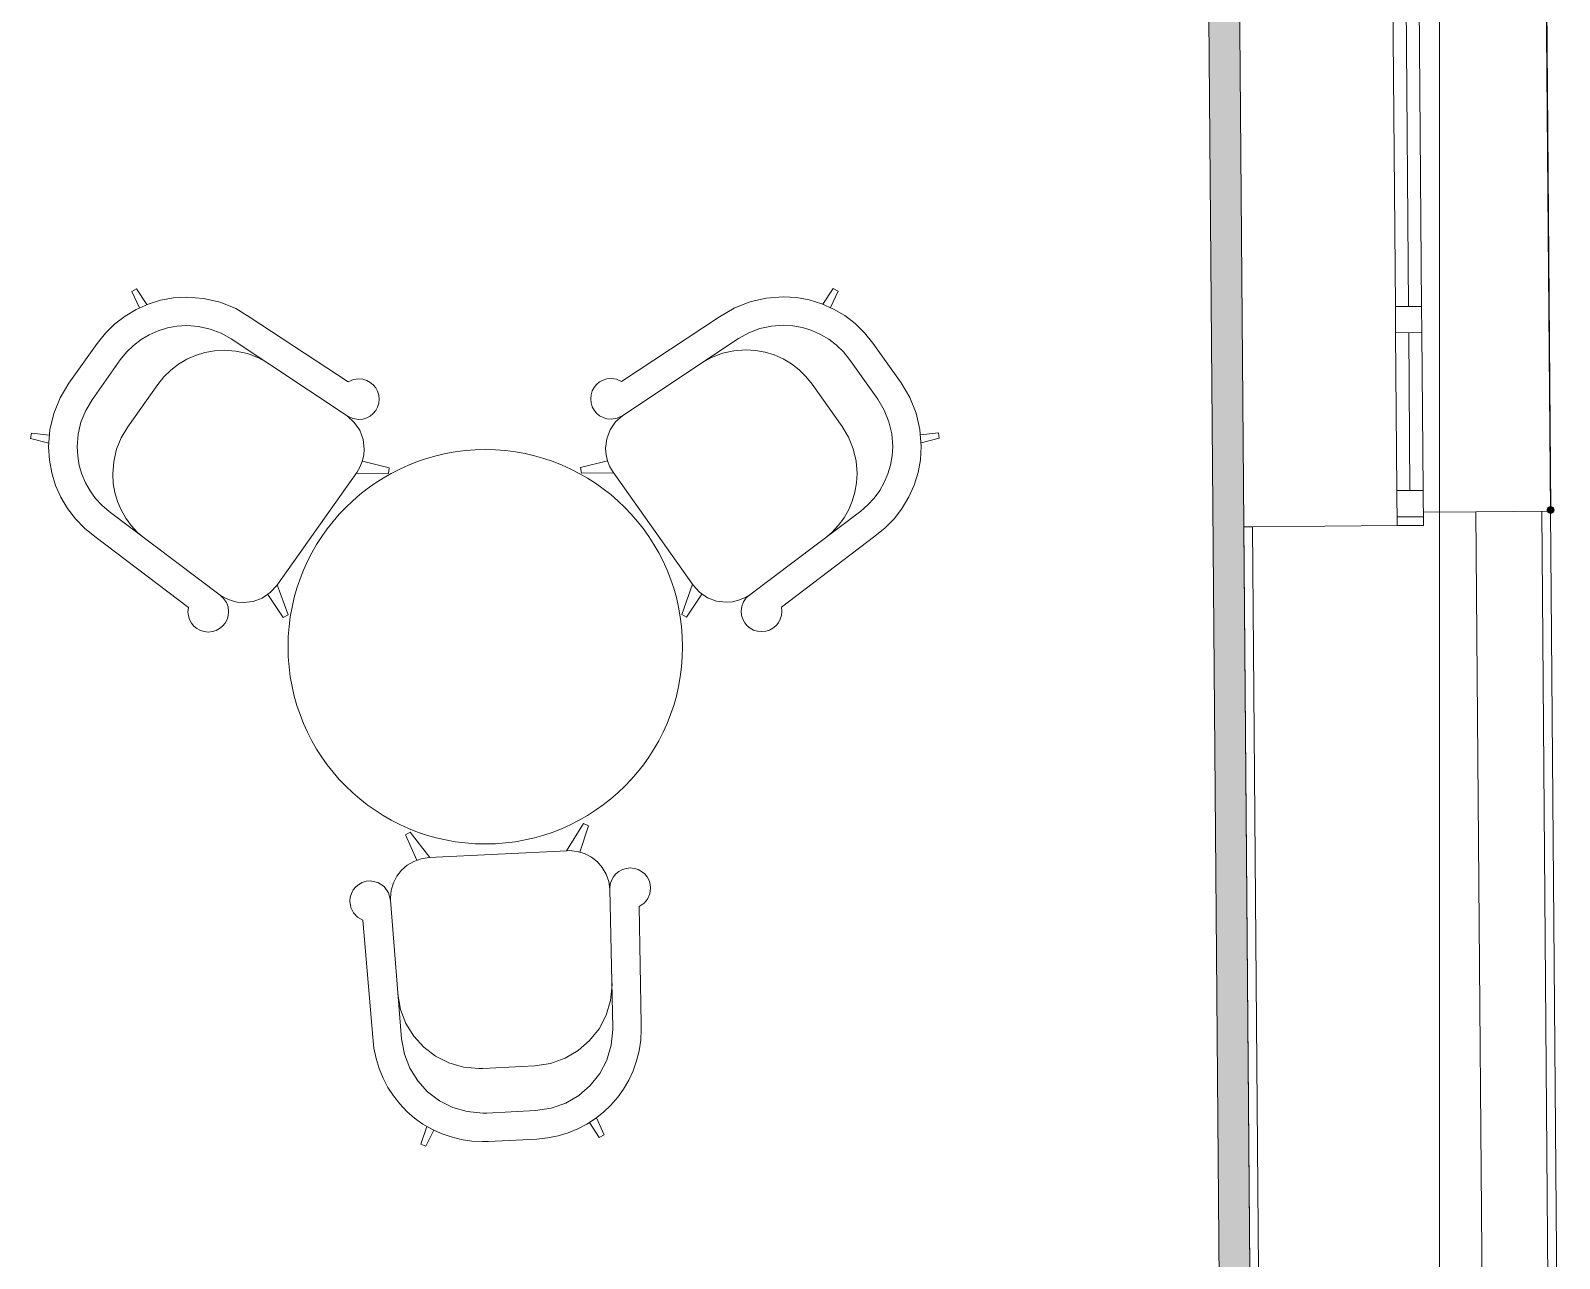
# Model space of a CAD drawing. Header units: millimetres. Extents: x 0 to 1189, y 0 to 841.
# Drawn here: x 825.03 to 859.91, y 571.19 to 599.21 of the extents above; entities that cross this region are included whole.
import ezdxf

# ---------------------------------------------------------------- set-up
doc = ezdxf.new("R2010")
doc.units = ezdxf.units.MM

msp = doc.modelspace()

# ---------------------------------------------------------------- hatches: boundary and pattern name
at = {"true_color": 0xf1d696}
h = msp.add_hatch(color=41, dxfattribs=at)
h.dxf.hatch_style = 2
h.paths.add_polyline_path([(852.566303, 605.132695), (853.041303, 546.479606), (852.341302, 546.476606), (851.866301, 605.126695)])
h = msp.add_hatch(color=7)
h.dxf.hatch_style = 2
h.paths.add_polyline_path([(859.702313, 588.36467), (859.638751, 588.338232), (859.612313, 588.274669), (859.638751, 588.211107), (859.702313, 588.184669), (859.712313, 588.184669), (859.775876, 588.211107), (859.802314, 588.274669), (859.775876, 588.338232), (859.712313, 588.36467)])

# ---------------------------------------------------------------- linework, layer by layer
at = {"color": 7, "lineweight": 0}
for points in [[(857.17331, 251.095154), (857.17331, 721.485873)], [(853.041303, 546.479606), (852.561303, 605.832696)], [(859.563313, 605.544696), (859.703313, 588.244669)], [(859.702313, 588.274669), (859.563313, 605.544696)], [(859.572313, 605.574696), (859.712313, 588.274669)], [(851.866301, 605.126695), (852.341302, 546.476606)], [(856.165308, 592.916677), (856.101308, 600.815689)], [(856.401308, 600.818689), (856.465308, 592.918677)], [(856.701309, 600.820689), (856.765309, 592.921677)], [(856.165308, 592.916677), (856.765309, 592.921677)], [(856.170308, 592.316676), (856.165308, 592.916677)], [(856.165308, 592.916677), (856.170308, 592.316676)], [(856.765309, 592.921677), (856.770309, 592.321676)], [(856.770309, 592.321676), (856.765309, 592.921677)], [(856.770309, 592.321676), (856.170308, 592.316676)], [(856.199308, 588.71667), (856.170308, 592.316676)], [(856.470308, 592.318676), (856.499309, 588.71867)], [(856.770309, 592.321676), (856.799309, 588.72167)], [(856.799309, 588.72167), (856.199308, 588.71667)], [(856.199308, 588.71667), (856.206308, 587.916669)], [(856.199308, 588.71667), (856.206308, 587.916669)], [(856.806309, 587.921669), (856.799309, 588.72167)], [(856.806309, 587.921669), (856.799309, 588.72167)], [(856.204308, 588.116669), (856.804309, 588.121669)], [(858.003311, 588.230669), (856.803309, 588.221669)], [(859.703313, 588.244669), (858.003311, 588.230669)], [(858.003311, 588.230669), (858.208311, 562.871631)], [(859.708313, 562.883631), (859.503313, 588.243669)], [(859.908314, 562.885631), (859.703313, 588.244669)], [(852.906303, 587.889669), (852.706303, 587.888669)], [(852.706303, 587.888669), (852.904303, 563.378631)], [(856.206308, 587.916669), (852.906303, 587.889669)], [(852.906303, 587.889669), (853.104303, 563.380631)], [(856.206308, 587.916669), (856.806309, 587.921669)], [(856.206308, 587.916669), (856.806309, 587.921669)]]:
    msp.add_lwpolyline(points, dxfattribs=at)
at = {"color": 253, "lineweight": 0, "true_color": 0x999999}
for points in [[(827.336264, 593.257677), (827.448264, 593.317677)], [(827.448264, 593.317677), (827.683265, 592.961677)], [(843.341288, 593.325677), (843.106288, 592.970677)], [(843.453289, 593.265677), (843.341288, 593.325677)], [(826.546263, 592.074675), (826.73573, 592.31049), (826.949748, 592.519692), (827.185492, 592.700791), (827.440139, 592.852301), (827.710864, 592.972733), (827.994843, 593.060599), (828.289252, 593.114409), (828.591266, 593.132677), (828.977579, 593.102817), (829.352267, 593.014552), (829.708955, 592.869848), (830.041268, 592.670676)], [(827.512264, 592.887676), (827.336264, 593.257677)], [(840.748284, 592.679676), (841.080597, 592.87827), (841.437286, 593.022677), (841.811974, 593.110833), (842.198287, 593.140677), (842.500301, 593.122452), (842.794709, 593.068755), (843.078688, 592.98105), (843.349413, 592.860801), (843.60406, 592.709475), (843.839805, 592.528535), (844.053823, 592.319447), (844.24329, 592.083675)], [(843.277288, 592.896677), (843.453289, 593.265677)], [(830.041268, 592.670676), (832.278272, 591.199674)], [(840.748284, 592.679676), (838.511281, 591.207674)], [(827.076264, 591.697675), (827.216584, 591.87262), (827.375139, 592.027738), (827.549819, 592.161949), (827.738515, 592.274176), (827.939116, 592.36334), (828.149515, 592.428363), (828.367601, 592.468168), (828.591266, 592.481676), (828.860579, 592.462004), (829.122767, 592.403801), (829.373705, 592.308285), (829.609267, 592.176675)], [(841.180285, 592.185675), (841.415848, 592.317129), (841.666786, 592.412301), (841.928974, 592.47016), (842.198287, 592.489676), (842.421951, 592.47617), (842.640037, 592.436379), (842.850436, 592.371393), (843.051038, 592.282301), (843.239734, 592.170193), (843.414414, 592.03616), (843.572968, 591.88129), (843.713289, 591.706675)], [(825.902262, 591.165674), (826.546263, 592.074675)], [(827.930265, 591.137674), (828.070585, 591.312289), (828.22914, 591.467159), (828.40382, 591.601192), (828.592516, 591.7133), (828.793118, 591.802392), (829.003517, 591.867378), (829.221603, 591.907169), (829.445267, 591.920675), (829.714596, 591.901019), (829.976893, 591.842925), (830.228128, 591.747706), (830.464269, 591.616675)], [(829.609267, 592.176675), (832.250271, 590.423673)], [(841.180285, 592.185675), (838.539281, 590.431673)], [(840.325284, 591.624675), (840.561425, 591.756284), (840.81266, 591.8518), (841.074957, 591.910003), (841.344285, 591.929675), (841.56795, 591.916167), (841.786036, 591.876362), (841.996435, 591.811339), (842.197037, 591.722175), (842.385732, 591.609948), (842.560412, 591.475737), (842.718967, 591.320619), (842.859288, 591.145674)], [(844.887291, 591.174674), (844.24329, 592.083675)], [(826.433263, 590.790673), (827.076264, 591.697675)], [(844.35629, 590.799673), (843.713289, 591.706675)], [(832.278272, 591.199674), (832.393772, 591.249674), (832.518272, 591.266674), (832.61171, 591.257235), (832.698772, 591.230158), (832.777585, 591.187309), (832.846272, 591.130549), (832.90296, 591.061742), (832.945773, 590.982752), (832.972835, 590.895441), (832.982273, 590.801673), (832.972835, 590.708236), (832.945773, 590.621173), (832.90296, 590.54236), (832.846272, 590.473673), (832.777585, 590.416985), (832.698772, 590.374173), (832.61171, 590.34711), (832.518272, 590.337673), (832.377522, 590.359673), (832.250271, 590.423673)], [(838.539281, 590.431673), (838.412031, 590.368548), (838.271281, 590.346673), (838.177843, 590.35611), (838.09078, 590.383173), (838.011968, 590.425985), (837.94328, 590.482673), (837.886593, 590.55136), (837.84378, 590.630173), (837.816717, 590.717236), (837.80728, 590.810673), (837.816717, 590.904111), (837.84378, 590.991174), (837.886593, 591.069986), (837.94328, 591.138674), (838.011968, 591.195361), (838.09078, 591.238174), (838.177843, 591.265237), (838.271281, 591.274674), (838.395406, 591.257674), (838.511281, 591.207674)], [(826.498263, 587.670669), (826.262491, 587.860179), (826.053403, 588.07431), (825.872463, 588.310214), (825.721137, 588.565045), (825.600888, 588.835954), (825.513183, 589.120093), (825.459486, 589.414615), (825.441261, 589.716672), (825.471105, 590.102407), (825.559261, 590.476798), (825.703668, 590.833376), (825.902262, 591.165674)], [(827.245264, 590.170672), (827.930265, 591.137674)], [(843.544289, 590.179672), (842.859288, 591.145674)], [(844.887291, 591.174674), (845.085885, 590.842361), (845.230291, 590.485673), (845.318448, 590.110985), (845.348292, 589.724672), (845.330067, 589.422658), (845.27637, 589.128249), (845.188664, 588.84427), (845.068416, 588.573545), (844.91709, 588.318898), (844.73615, 588.083154), (844.527062, 587.869136), (844.29129, 587.679669)], [(826.821263, 588.241669), (826.657825, 588.382119), (826.513138, 588.538951), (826.388138, 588.710268), (826.283762, 588.89417), (826.20095, 589.088761), (826.140637, 589.29214), (826.103762, 589.50241), (826.091262, 589.717672), (826.113481, 590.003172), (826.179012, 590.280423), (826.286169, 590.544548), (826.433263, 590.790673)], [(844.35629, 590.799673), (844.503384, 590.553532), (844.61054, 590.289298), (844.676072, 590.01175), (844.698291, 589.725672), (844.68579, 589.510738), (844.648915, 589.300702), (844.588603, 589.097464), (844.50579, 588.90292), (844.401415, 588.718971), (844.276415, 588.547514), (844.131727, 588.390447), (843.968289, 588.249669)], [(827.633264, 587.621668), (827.469827, 587.762118), (827.325139, 587.91895), (827.200139, 588.090267), (827.095764, 588.274169), (827.012951, 588.46876), (826.952638, 588.672139), (826.915763, 588.882409), (826.903263, 589.097671), (826.925482, 589.383171), (826.991013, 589.660422), (827.09817, 589.924547), (827.245264, 590.170672)], [(832.250271, 590.423673), (832.414725, 590.274157), (832.537647, 590.092297), (832.614631, 589.886625), (832.641272, 589.665672), (832.630319, 589.522843), (832.597897, 589.384046), (832.544663, 589.251812), (832.471272, 589.128671)], [(838.318281, 589.137671), (838.24489, 589.260671), (838.191656, 589.392671), (838.159234, 589.531421), (838.148281, 589.674672), (838.174921, 589.895469), (838.251906, 590.100797), (838.374828, 590.282313), (838.539281, 590.431673)], [(843.544289, 590.179672), (843.691383, 589.933531), (843.798539, 589.669297), (843.86407, 589.391749), (843.886289, 589.105671), (843.873787, 588.89045), (843.836899, 588.680279), (843.776549, 588.477023), (843.693664, 588.282544), (843.58917, 588.098706), (843.463992, 587.927372), (843.319056, 587.770405), (843.155288, 587.629668)], [(825.04826, 590.028672), (825.02926, 589.902672)], [(825.02926, 589.902672), (825.442261, 589.798672)], [(825.455261, 589.984672), (825.04826, 590.028672)], [(845.334291, 589.992672), (845.741292, 590.036672)], [(845.760292, 589.910672), (845.347292, 589.807672)], [(845.741292, 590.036672), (845.760292, 589.910672)], [(830.646269, 586.553667), (832.471272, 589.128671)], [(832.459272, 589.112671), (833.193273, 589.107671)], [(833.213273, 589.233671), (832.599272, 589.387671)], [(833.193273, 589.107671), (833.213273, 589.233671)], [(837.57628, 589.241671), (838.190281, 589.395671)], [(837.59628, 589.115671), (837.57628, 589.241671)], [(838.330281, 589.120671), (837.59628, 589.115671)], [(840.143284, 586.561667), (838.318281, 589.137671)], [(826.821263, 588.241669), (829.351267, 586.332666)], [(843.968289, 588.249669), (841.438286, 586.340666)], [(826.498263, 587.670669), (828.629266, 586.047666)], [(844.29129, 587.679669), (842.160287, 586.056666)], [(829.351267, 586.332666), (829.433783, 586.257838), (829.495392, 586.166791), (829.533939, 586.063932), (829.547267, 585.953666), (829.53783, 585.860228), (829.510767, 585.773166), (829.467955, 585.694353), (829.411267, 585.625665), (829.34258, 585.568978), (829.263767, 585.526165), (829.176704, 585.499103), (829.083267, 585.489665), (828.989829, 585.499103), (828.902766, 585.526165), (828.823954, 585.568978), (828.755266, 585.625665), (828.698579, 585.694353), (828.655766, 585.773166), (828.628703, 585.860228), (828.619266, 585.953666), (828.629266, 586.047666)], [(830.646269, 586.553667), (830.496753, 586.388635), (830.314894, 586.265416), (830.109221, 586.188323), (829.888268, 586.161666), (829.74544, 586.172776), (829.606642, 586.205541), (829.474408, 586.259119), (829.351267, 586.332666)], [(830.793269, 585.818666), (830.444269, 586.346667)], [(830.657269, 586.569667), (830.906269, 585.878666)], [(840.132284, 586.578667), (839.883283, 585.886666)], [(839.996283, 585.826666), (840.345284, 586.354667)], [(841.438286, 586.340666), (841.315145, 586.26712), (841.18291, 586.213541), (841.044113, 586.180776), (840.901285, 586.169666), (840.680331, 586.196323), (840.474659, 586.273416), (840.292799, 586.396635), (840.143284, 586.561667)], [(842.160287, 586.056666), (842.170287, 585.961666), (842.160849, 585.868228), (842.133787, 585.781166), (842.090974, 585.702353), (842.034286, 585.633665), (841.965599, 585.576978), (841.886786, 585.534165), (841.799724, 585.507103), (841.706286, 585.497665), (841.612561, 585.507103), (841.525364, 585.534165), (841.446534, 585.576978), (841.37791, 585.633665), (841.321334, 585.702353), (841.278645, 585.781166), (841.251682, 585.868228), (841.242285, 585.961666), (841.255613, 586.072354), (841.29416, 586.175166), (841.35577, 586.265979), (841.438286, 586.340666)], [(830.906269, 585.878666), (830.793269, 585.818666)], [(839.883283, 585.886666), (839.996283, 585.826666)], [(837.253279, 580.497658), (837.64328, 581.120659)], [(837.64328, 581.120659), (837.76028, 581.069658)], [(833.691274, 580.922658), (833.580274, 580.860658)], [(833.580274, 580.860658), (833.838274, 580.282657)], [(834.141274, 580.342657), (833.691274, 580.922658)], [(837.76028, 581.069658), (837.56028, 580.468658)], [(837.273279, 580.498658), (834.121274, 580.341657)], [(837.273279, 580.498658), (837.320279, 580.500658), (837.500918, 580.483019), (837.670014, 580.432298), (837.824087, 580.351788), (837.959655, 580.244782), (838.073239, 580.114573), (838.161359, 579.964454), (838.220533, 579.797717), (838.247281, 579.617656)], [(833.240273, 579.367656), (833.238273, 579.414656), (833.255912, 579.595582), (833.306632, 579.764813), (833.387142, 579.918903), (833.494148, 580.054407), (833.624358, 580.16788), (833.774477, 580.255876), (833.941214, 580.31495), (834.121274, 580.341657)], [(838.247281, 579.617656), (838.246281, 579.641656), (838.255718, 579.735094), (838.282781, 579.822157), (838.325593, 579.900969), (838.382281, 579.969657), (838.450968, 580.026344), (838.529781, 580.069157), (838.616844, 580.096219), (838.710281, 580.105657), (838.804049, 580.096219), (838.89136, 580.069157), (838.97035, 580.026344), (839.039157, 579.969657), (839.095917, 579.900969), (839.138766, 579.822157), (839.165843, 579.735094), (839.175282, 579.641656), (839.157188, 579.512953), (839.105532, 579.396531), (839.024251, 579.298671), (838.917282, 579.225656)], [(832.612272, 578.910655), (832.489037, 578.980015), (832.394397, 579.08078), (832.333693, 579.204984), (832.312272, 579.344656), (832.321709, 579.438424), (832.348772, 579.525734), (832.391584, 579.604725), (832.448272, 579.673531), (832.516959, 579.730291), (832.595772, 579.773141), (832.682835, 579.800217), (832.776272, 579.809657), (832.951148, 579.775469), (833.096023, 579.681656), (833.197023, 579.541344), (833.240273, 579.367656)], [(833.493273, 576.208651), (833.240273, 579.367656)], [(838.310281, 576.448651), (838.247281, 579.617656)], [(838.958282, 576.547652), (838.917282, 579.225656)], [(832.838272, 576.242651), (832.612272, 578.910655)], [(838.295281, 577.470653), (838.295281, 577.444653), (838.260007, 577.082758), (838.158593, 576.744183), (837.997647, 576.435843), (837.78378, 576.164651), (837.5236, 575.937522), (837.223717, 575.761369), (836.89074, 575.643107), (836.531278, 575.58965)], [(835.348276, 575.53065), (835.255276, 575.52865), (834.902414, 575.562236), (834.571197, 575.658963), (834.268175, 575.812783), (833.999899, 576.017651), (833.77292, 576.267518), (833.593789, 576.556339), (833.469057, 576.878066), (833.405273, 577.226653)], [(835.467276, 573.863647), (835.342276, 573.860647), (835.094725, 573.872732), (834.853852, 573.908243), (834.620827, 573.96607), (834.396822, 574.045101), (834.183006, 574.144223), (833.98055, 574.262326), (833.790624, 574.398296), (833.614399, 574.551023), (833.453045, 574.719395), (833.307732, 574.902299), (833.179632, 575.098625), (833.069913, 575.307259), (832.979748, 575.527091), (832.910306, 575.757008), (832.862757, 575.995898), (832.838272, 576.242651)], [(835.435276, 574.512648), (835.343276, 574.510648), (834.990373, 574.544193), (834.659056, 574.64082), (834.355911, 574.794518), (834.087524, 574.999274), (833.860481, 575.249077), (833.681367, 575.537916), (833.55677, 575.859777), (833.493273, 576.208651)], [(838.310281, 576.448651), (838.310281, 576.422651), (838.275007, 576.061043), (838.173593, 575.722603), (838.012647, 575.414281), (837.79878, 575.143024), (837.5386, 574.915784), (837.238717, 574.739508), (836.90574, 574.621147), (836.546278, 574.567649)], [(838.958282, 576.547652), (838.961282, 576.422651), (838.949187, 576.1751), (838.913645, 575.934227), (838.855773, 575.701202), (838.776688, 575.477197), (838.677504, 575.263381), (838.55934, 575.060925), (838.42331, 574.870999), (838.270531, 574.694774), (838.102119, 574.53342), (837.91919, 574.388107), (837.722861, 574.260007), (837.514248, 574.150288), (837.294467, 574.060123), (837.064634, 573.990681), (836.825866, 573.943132), (836.579278, 573.918648)], [(836.531278, 575.58965), (835.348276, 575.53065)], [(836.546278, 574.567649), (835.435276, 574.512648)], [(833.932274, 573.804647), (834.066274, 574.208648)], [(834.230275, 574.120648), (834.049274, 573.753647)], [(837.78428, 574.297648), (838.00128, 573.950648)], [(838.11228, 574.013648), (837.93828, 574.402648)], [(834.049274, 573.753647), (833.932274, 573.804647)], [(836.579278, 573.918648), (835.467276, 573.863647)], [(838.00128, 573.950648), (838.11228, 574.013648)]]:
    msp.add_lwpolyline(points, dxfattribs=at)
msp.add_circle((835.403276, 585.152665), 4.500007, dxfattribs=at)

doc.saveas('drawing.dxf')
